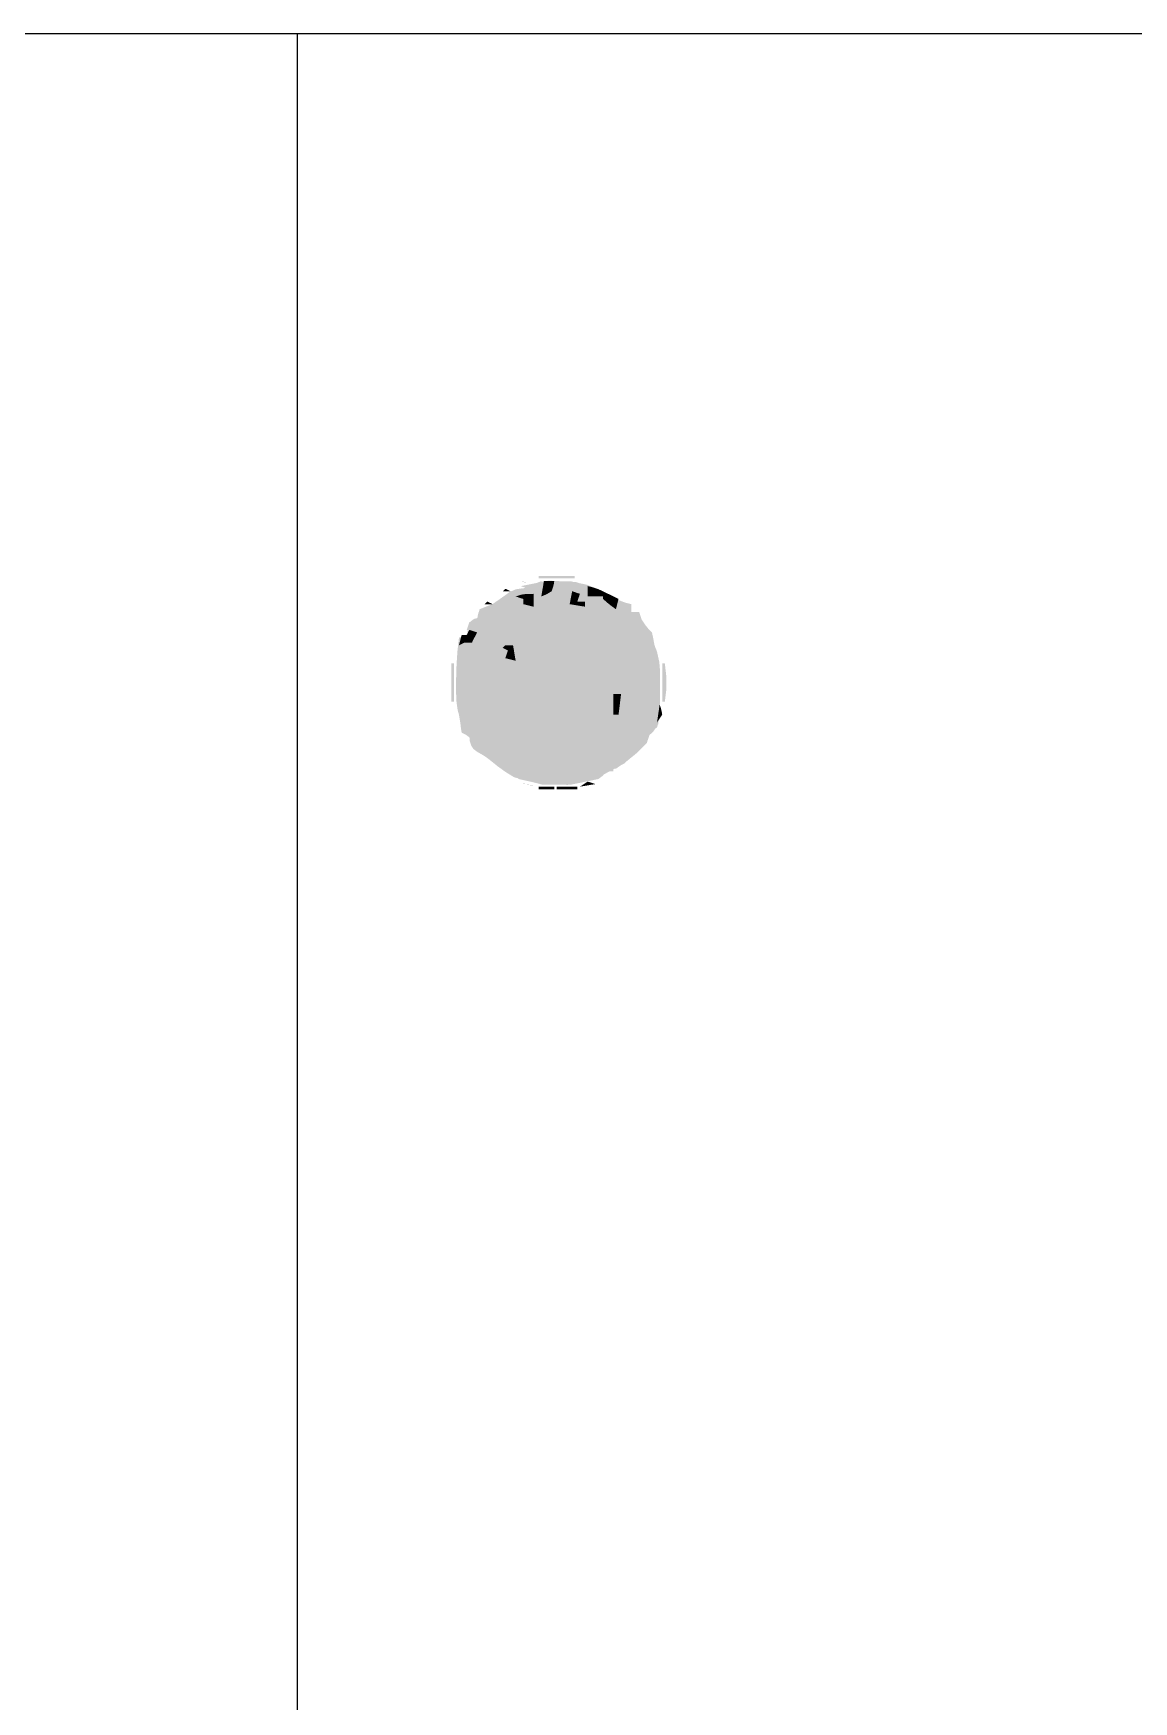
# Model space of a CAD drawing. Header units: millimetres. Extents: x 0 to 841, y 0 to 594.
# Drawn here: x 768.44 to 779.27, y 49.56 to 66 of the extents above; entities that cross this region are included whole.
import ezdxf

# ---------------------------------------------------------------- set-up
doc = ezdxf.new("R2010")
doc.units = ezdxf.units.MM

msp = doc.modelspace()

# ---------------------------------------------------------------- hatches: boundary and pattern name
at = {"true_color": 0xad8536}
h = msp.add_hatch(color=7, dxfattribs=at)
h.paths.add_polyline_path([(773.808, 60.582), (773.432, 60.599), (773.065, 60.45), (773.03, 60.424), (772.994, 60.4), (772.959, 60.375), (772.916, 60.359), (772.874, 60.342), (772.832, 60.325), (772.827, 60.307), (772.821, 60.29), (772.816, 60.272), (772.813, 60.256), (772.81, 60.24), (772.807, 60.223), (772.781, 60.215), (772.756, 60.206), (772.731, 60.198), (772.722, 60.155), (772.714, 60.113), (772.705, 60.071), (772.68, 60.063), (772.654, 60.054), (772.629, 60.046), (772.614, 59.915), (772.605, 59.785), (772.601, 59.653), (772.601, 59.633), (772.601, 59.614), (772.601, 59.595), (772.6, 59.506), (772.604, 59.418), (772.616, 59.33), (772.626, 59.295), (772.633, 59.26), (772.644, 59.191), (772.647, 59.163), (772.651, 59.136), (772.655, 59.109), (772.68, 59.1), (772.706, 59.092), (772.731, 59.083), (772.732, 59.064), (772.734, 59.044), (772.735, 59.025), (772.752, 58.976), (772.77, 58.949), (772.807, 58.922), (772.862, 58.891), (772.894, 58.87), (772.932, 58.84), (773.17, 58.685), (773.417, 58.611), (773.698, 58.594), (773.99, 58.662), (774.256, 58.805), (774.479, 59.007), (774.487, 59.033), (774.496, 59.058), (774.504, 59.083), (774.517, 59.096), (774.53, 59.108), (774.542, 59.12), (774.586, 59.179), (774.603, 59.29), (774.609, 59.55), (774.61, 59.569), (774.61, 59.588), (774.61, 59.607), (774.61, 59.708), (774.602, 59.805), (774.58, 59.903), (774.572, 59.926), (774.563, 59.948), (774.555, 59.97), (774.547, 60.012), (774.538, 60.055), (774.529, 60.097), (774.492, 60.135), (774.466, 60.168), (774.428, 60.223), (774.413, 60.269), (774.406, 60.288), (774.403, 60.299), (774.377, 60.299), (774.352, 60.299), (774.327, 60.299), (774.327, 60.325), (774.327, 60.35), (774.327, 60.375), (774.273, 60.388), (774.223, 60.405), (774.174, 60.428)])
h.paths.add_polyline_path([(772.673, 59.985), (772.679, 59.972), (772.68, 59.97), (772.655, 60.021)])
at = {"true_color": 0xe7b045}
h = msp.add_hatch(color=7, dxfattribs=at)
h.paths.add_polyline_path([(773.247, 60.53), (773.19, 60.522), (773.129, 60.496), (773.073, 60.455), (773.016, 60.415), (772.959, 60.375), (772.916, 60.359), (772.874, 60.342), (772.832, 60.325), (772.827, 60.307), (772.821, 60.29), (772.816, 60.272), (772.813, 60.256), (772.81, 60.24), (772.807, 60.223), (772.781, 60.215), (772.756, 60.206), (772.731, 60.198), (772.722, 60.155), (772.714, 60.113), (772.705, 60.071), (772.68, 60.063), (772.654, 60.054), (772.629, 60.046), (772.614, 59.915), (772.605, 59.785), (772.601, 59.653), (772.601, 59.633), (772.601, 59.614), (772.601, 59.595), (772.6, 59.506), (772.604, 59.418), (772.616, 59.33), (772.626, 59.295), (772.633, 59.26), (772.644, 59.191), (772.647, 59.163), (772.651, 59.136), (772.655, 59.109), (772.68, 59.1), (772.706, 59.092), (772.731, 59.083), (772.732, 59.064), (772.734, 59.044), (772.735, 59.025), (772.752, 58.976), (772.77, 58.949), (772.807, 58.922), (772.862, 58.891), (772.894, 58.87), (772.932, 58.84), (773.17, 58.685), (773.417, 58.611), (773.698, 58.594), (773.99, 58.662), (774.256, 58.805), (774.479, 59.007), (774.487, 59.033), (774.496, 59.058), (774.504, 59.083), (774.517, 59.096), (774.53, 59.108), (774.542, 59.12), (774.591, 59.192), (774.608, 59.353), (774.605, 59.742), (774.58, 59.725), (774.554, 59.708), (774.529, 59.691), (774.525, 59.663), (774.521, 59.635), (774.517, 59.607), (774.5, 59.526), (774.472, 59.458), (774.428, 59.387), (774.437, 59.422), (774.445, 59.455), (774.453, 59.489), (774.391, 59.459), (774.34, 59.422), (774.289, 59.375), (774.237, 59.327), (774.186, 59.291), (774.124, 59.261), (774.124, 59.278), (774.124, 59.295), (774.124, 59.311), (773.936, 59.294), (773.751, 59.29), (773.563, 59.3), (773.539, 59.302), (773.516, 59.304), (773.492, 59.307), (773.325, 59.325), (773.162, 59.357), (773.004, 59.415), (772.978, 59.43), (772.967, 59.437), (772.96, 59.441), (772.934, 59.457), (772.908, 59.473), (772.883, 59.489), (772.884, 59.623), (772.906, 59.745), (772.964, 59.866), (773.024, 59.938), (773.086, 59.985), (773.174, 60.014), (773.204, 60.017), (773.233, 60.019), (773.263, 60.021), (773.365, 60.07), (773.447, 60.133), (773.516, 60.223), (773.511, 60.266), (773.504, 60.292), (773.491, 60.325), (773.415, 60.34), (773.383, 60.346), (773.364, 60.35), (773.364, 60.393), (773.364, 60.435), (773.364, 60.477), (773.347, 60.477), (773.33, 60.477), (773.313, 60.477), (773.313, 60.494), (773.313, 60.511), (773.313, 60.527)])
h.paths.add_polyline_path([(772.673, 59.985), (772.679, 59.972), (772.68, 59.97), (772.655, 60.021)])
at = {"true_color": 0xcaa364}
msp.add_hatch(color=7, dxfattribs=at).paths.add_polyline_path([(773.313, 60.527), (773.247, 60.53), (773.19, 60.522), (773.129, 60.496), (773.073, 60.455), (773.016, 60.415), (772.959, 60.375), (772.916, 60.359), (772.874, 60.342), (772.832, 60.325), (772.827, 60.307), (772.821, 60.29), (772.816, 60.272), (772.811, 60.243), (772.808, 60.231), (772.807, 60.223), (772.781, 60.215), (772.756, 60.206), (772.731, 60.198), (772.722, 60.172), (772.714, 60.147), (772.705, 60.122), (772.748, 60.114), (772.79, 60.105), (772.832, 60.097), (772.841, 60.114), (772.849, 60.131), (772.857, 60.147), (772.952, 60.25), (773.056, 60.327), (773.187, 60.375), (773.187, 60.358), (773.187, 60.341), (773.187, 60.325), (773.281, 60.325), (773.373, 60.325), (773.465, 60.325), (773.431, 60.333), (773.397, 60.342), (773.364, 60.35), (773.364, 60.393), (773.364, 60.435), (773.364, 60.477), (773.347, 60.477), (773.33, 60.477), (773.313, 60.477), (773.313, 60.494), (773.313, 60.511)])
at = {"true_color": 0xdf7f7f}
msp.add_hatch(color=7, dxfattribs=at).paths.add_polyline_path([(773.085, 60.527), (773.077, 60.519), (773.068, 60.51), (773.06, 60.502), (773.086, 60.502), (773.111, 60.502), (773.136, 60.502), (773.119, 60.511), (773.102, 60.519)])
at = {"true_color": 0xffbf3f}
for points in [[(773.187, 60.578), (773.235, 60.554), (773.222, 60.56)], [(774.048, 58.678), (774.084, 58.66), (774.092, 58.656)]]:
    msp.add_hatch(color=7, dxfattribs=at).paths.add_polyline_path(points)
at = {"true_color": 0xb28e57}
msp.add_hatch(color=7, dxfattribs=at).paths.add_polyline_path([(774.048, 60.502), (773.784, 60.592), (773.512, 60.607), (773.237, 60.553), (773.263, 60.544), (773.288, 60.536), (773.313, 60.527), (773.313, 60.51), (773.313, 60.493), (773.313, 60.477), (773.33, 60.477), (773.347, 60.477), (773.364, 60.477), (773.364, 60.434), (773.364, 60.392), (773.364, 60.35), (773.39, 60.35), (773.415, 60.35), (773.44, 60.35), (773.462, 60.371), (773.485, 60.392), (773.507, 60.413), (773.585, 60.465), (773.664, 60.484), (773.759, 60.483), (773.78, 60.481), (773.8, 60.479), (773.82, 60.477), (773.863, 60.473), (773.906, 60.468), (773.948, 60.464), (773.982, 60.46), (774.015, 60.456), (774.048, 60.451), (774.048, 60.468), (774.048, 60.485)])
at = {"true_color": 0xaaaa55}
msp.add_hatch(color=7, dxfattribs=at).paths.add_polyline_path([(773.237, 60.603), (773.291, 60.586), (773.31, 60.579)])
at = {"true_color": 0xffff00}
msp.add_hatch(color=7, dxfattribs=at).paths.add_polyline_path([(773.364, 60.629), (773.4, 60.611), (773.413, 60.604), (773.415, 60.603)])
at = {"true_color": 0xa9794b}
msp.add_hatch(color=7, dxfattribs=at).paths.add_polyline_path([(773.415, 60.654), (773.415, 60.646), (773.415, 60.637), (773.415, 60.629), (773.534, 60.629), (773.652, 60.629), (773.769, 60.629), (773.769, 60.637), (773.769, 60.646), (773.769, 60.654), (773.65, 60.654), (773.532, 60.654)])
at = {"true_color": 0xb1874d}
msp.add_hatch(color=7, dxfattribs=at).paths.add_polyline_path([(773.465, 60.603), (773.457, 60.552), (773.448, 60.502), (773.44, 60.451), (773.476, 60.466), (773.503, 60.479), (773.541, 60.502), (773.555, 60.542), (773.562, 60.568), (773.567, 60.603), (773.533, 60.603), (773.499, 60.603)])
at = {"true_color": 0x997633}
msp.add_hatch(color=7, dxfattribs=at).paths.add_polyline_path([(773.82, 60.502), (773.671, 60.505), (773.555, 60.469), (773.44, 60.375), (773.449, 60.358), (773.457, 60.341), (773.465, 60.325), (773.491, 60.325), (773.516, 60.325), (773.541, 60.325), (773.604, 60.338), (773.65, 60.345), (773.719, 60.35), (773.815, 60.291), (773.888, 60.219), (773.947, 60.122), (773.932, 60.115), (773.917, 60.107), (773.903, 60.1), (773.869, 60.083), (773.854, 60.076), (773.845, 60.071), (773.774, 60.035), (773.706, 59.994), (773.643, 59.945), (773.634, 59.874), (773.634, 59.828), (773.643, 59.767), (773.651, 59.767), (773.66, 59.767), (773.668, 59.767), (773.672, 59.787), (773.676, 59.806), (773.681, 59.824), (773.743, 59.905), (773.824, 59.958), (773.921, 59.995), (773.965, 59.976), (774.004, 59.976), (774.073, 59.995), (774.056, 60.012), (774.039, 60.029), (774.023, 60.046), (774.026, 60.073), (774.029, 60.099), (774.032, 60.125), (774.042, 60.168), (774.046, 60.187), (774.048, 60.198), (774.014, 60.221), (773.987, 60.241), (773.947, 60.274), (773.922, 60.317), (773.896, 60.359), (773.871, 60.401), (773.845, 60.401), (773.82, 60.401), (773.795, 60.401), (773.803, 60.435), (773.812, 60.469)])
at = {"true_color": 0xa27d4b}
msp.add_hatch(color=7, dxfattribs=at).paths.add_polyline_path([(773.567, 60.603), (773.558, 60.569), (773.55, 60.536), (773.541, 60.502), (773.678, 60.49), (773.815, 60.477), (773.951, 60.462), (773.984, 60.459), (774.016, 60.455), (774.048, 60.451), (774.048, 60.468), (774.048, 60.485), (774.048, 60.502), (773.892, 60.566), (773.735, 60.599)])
at = {"true_color": 0x9f7733}
msp.add_hatch(color=7, dxfattribs=at).paths.add_polyline_path([(773.744, 60.502), (773.735, 60.459), (773.727, 60.417), (773.719, 60.375), (773.809, 60.36), (773.848, 60.354), (773.871, 60.35), (773.871, 60.367), (773.871, 60.384), (773.871, 60.401), (773.845, 60.401), (773.82, 60.401), (773.795, 60.401), (773.803, 60.426), (773.812, 60.452), (773.82, 60.477), (773.794, 60.485), (773.769, 60.494)])
at = {"true_color": 0xd4d42a}
msp.add_hatch(color=7, dxfattribs=at).paths.add_polyline_path([(773.769, 60.629), (773.823, 60.611), (773.843, 60.604), (773.845, 60.603)])
at = {"true_color": 0xa88757}
msp.add_hatch(color=7, dxfattribs=at).paths.add_polyline_path([(773.896, 60.553), (773.896, 60.519), (773.896, 60.485), (773.896, 60.451), (773.947, 60.451), (773.998, 60.451), (774.048, 60.451), (774.048, 60.468), (774.048, 60.485), (774.048, 60.502), (773.998, 60.524), (773.949, 60.54)])
at = {"true_color": 0xbc8d4b}
msp.add_hatch(color=7, dxfattribs=at).paths.add_polyline_path([(774.048, 60.502), (774.048, 60.485), (774.048, 60.468), (774.048, 60.451), (774.014, 60.451), (773.98, 60.451), (773.947, 60.451), (774.006, 60.403), (774.067, 60.358), (774.132, 60.318), (774.146, 60.312), (774.161, 60.306), (774.175, 60.299), (774.176, 60.262), (774.185, 60.235), (774.21, 60.196), (774.226, 60.175), (774.241, 60.155), (774.257, 60.135), (774.302, 60.078), (774.349, 60.03), (774.409, 59.988), (774.424, 59.982), (774.439, 59.976), (774.453, 59.97), (774.454, 59.867), (774.477, 59.78), (774.529, 59.691), (774.555, 59.708), (774.58, 59.725), (774.605, 59.742), (774.602, 59.757), (774.598, 59.772), (774.595, 59.787), (774.591, 59.808), (774.586, 59.828), (774.582, 59.848), (774.572, 59.889), (774.564, 59.929), (774.555, 59.97), (774.547, 60.012), (774.539, 60.055), (774.529, 60.097), (774.492, 60.135), (774.466, 60.168), (774.428, 60.223), (774.419, 60.249), (774.411, 60.274), (774.403, 60.299), (774.377, 60.299), (774.352, 60.299), (774.327, 60.299), (774.327, 60.325), (774.327, 60.35), (774.327, 60.375), (774.257, 60.393), (774.193, 60.419), (774.13, 60.453), (774.103, 60.47), (774.075, 60.486)])
at = {"true_color": 0xab8e67}
msp.add_hatch(color=7, dxfattribs=at).paths.add_polyline_path([(774.048, 60.502), (774.048, 60.476), (774.048, 60.451), (774.048, 60.426), (774.067, 60.41), (774.086, 60.395), (774.104, 60.379), (774.172, 60.321), (774.231, 60.258), (774.289, 60.19), (774.33, 60.139), (774.36, 60.109), (774.403, 60.071), (774.454, 60.076), (774.487, 60.082), (774.529, 60.097), (774.492, 60.135), (774.466, 60.168), (774.428, 60.223), (774.419, 60.249), (774.411, 60.274), (774.403, 60.299), (774.377, 60.299), (774.352, 60.299), (774.327, 60.299), (774.327, 60.325), (774.327, 60.35), (774.327, 60.375), (774.257, 60.393), (774.193, 60.419), (774.13, 60.453), (774.103, 60.47), (774.075, 60.486)])
at = {"true_color": 0xb5925f}
msp.add_hatch(color=7, dxfattribs=at).paths.add_polyline_path([(774.048, 60.502), (774.048, 60.476), (774.048, 60.451), (774.048, 60.426), (774.095, 60.385), (774.128, 60.359), (774.175, 60.325), (774.183, 60.359), (774.192, 60.393), (774.2, 60.426), (774.149, 60.452), (774.098, 60.477)])
at = {"true_color": 0xbfbfbf}
msp.add_hatch(color=7, dxfattribs=at).paths.add_polyline_path([(774.099, 60.502), (774.134, 60.484), (774.147, 60.478), (774.149, 60.477)])
at = {"true_color": 0xf8bd4a}
msp.add_hatch(color=7, dxfattribs=at).paths.add_polyline_path([(773.125, 60.377), (773.071, 60.372), (773.036, 60.348), (772.989, 60.282), (772.97, 60.254), (772.952, 60.226), (772.933, 60.198), (772.886, 60.13), (772.843, 60.061), (772.802, 59.988), (772.762, 59.905), (772.742, 59.831), (772.756, 59.742), (772.782, 59.751), (772.807, 59.759), (772.832, 59.767), (772.841, 59.793), (772.849, 59.818), (772.857, 59.843), (772.919, 59.867), (772.953, 59.897), (772.989, 59.959), (773.004, 59.988), (773.02, 60.017), (773.035, 60.046), (773.069, 60.045), (773.084, 60.045), (773.092, 60.044), (773.118, 60.044), (773.143, 60.043), (773.168, 60.043), (773.223, 60.042), (773.261, 60.043), (773.313, 60.046), (773.396, 60.089), (773.46, 60.147), (773.516, 60.223), (773.507, 60.258), (773.499, 60.291), (773.491, 60.325), (773.388, 60.325), (773.287, 60.325), (773.187, 60.325), (773.187, 60.342), (773.187, 60.359), (773.187, 60.375), (773.15, 60.376), (773.134, 60.377)])
at = {"true_color": 0x886c2d}
msp.add_hatch(color=7, dxfattribs=at).paths.add_polyline_path([(773.719, 60.375), (773.654, 60.381), (773.601, 60.374), (773.541, 60.35), (773.518, 60.289), (773.494, 60.231), (773.465, 60.173), (773.402, 60.122), (773.336, 60.084), (773.258, 60.06), (773.199, 60.05), (773.142, 60.038), (773.085, 60.021), (772.965, 59.894), (772.886, 59.742), (772.846, 59.571), (772.855, 59.511), (772.868, 59.479), (772.895, 59.444), (772.933, 59.426), (772.949, 59.417), (772.959, 59.413), (772.986, 59.398), (773.013, 59.384), (773.039, 59.37), (773.242, 59.326), (773.466, 59.323), (773.668, 59.362), (773.668, 59.558), (773.668, 59.752), (773.668, 59.945), (773.77, 59.996), (773.872, 60.047), (773.972, 60.097), (773.905, 60.218), (773.83, 60.304)])
at = {"true_color": 0xbf0000}
msp.add_hatch(color=7, dxfattribs=at).paths.add_polyline_path([(772.908, 60.401), (772.899, 60.392), (772.891, 60.384), (772.883, 60.375), (772.908, 60.375), (772.934, 60.375), (772.959, 60.375), (772.942, 60.384), (772.925, 60.392)])
at = {"true_color": 0xf5b954}
msp.add_hatch(color=7, dxfattribs=at).paths.add_polyline_path([(773.128, 60.381), (773.079, 60.376), (773.049, 60.364), (773.015, 60.335), (772.993, 60.302), (772.983, 60.288), (772.978, 60.28), (772.935, 60.214), (772.903, 60.147), (772.883, 60.071), (772.918, 60.095), (772.944, 60.115), (772.984, 60.147), (773.012, 60.207), (773.042, 60.244), (773.1, 60.276), (773.136, 60.29), (773.152, 60.296), (773.161, 60.299), (773.17, 60.325), (773.178, 60.35), (773.187, 60.375), (773.152, 60.379), (773.137, 60.38)])
at = {"true_color": 0xdfa846}
msp.add_hatch(color=7, dxfattribs=at).paths.add_polyline_path([(773.364, 60.477), (773.29, 60.476), (773.244, 60.469), (773.187, 60.451), (773.187, 60.434), (773.187, 60.417), (773.187, 60.401), (773.161, 60.401), (773.136, 60.401), (773.111, 60.401), (773.136, 60.392), (773.162, 60.384), (773.187, 60.375), (773.187, 60.358), (773.187, 60.341), (773.187, 60.325), (773.281, 60.325), (773.373, 60.325), (773.465, 60.325), (773.431, 60.333), (773.397, 60.342), (773.364, 60.35), (773.364, 60.393), (773.364, 60.435)])
at = {"true_color": 0x53411a}
msp.add_hatch(color=7, dxfattribs=at).paths.add_polyline_path([(773.719, 60.375), (773.654, 60.381), (773.601, 60.374), (773.541, 60.35), (773.518, 60.289), (773.494, 60.231), (773.465, 60.173), (773.384, 60.113), (773.299, 60.07), (773.203, 60.04), (773.172, 60.033), (773.141, 60.027), (773.111, 60.021), (773.147, 59.969), (773.186, 59.928), (773.237, 59.892), (773.254, 59.884), (773.271, 59.877), (773.288, 59.869), (773.327, 59.826), (773.367, 59.798), (773.421, 59.78), (773.442, 59.778), (773.462, 59.777), (773.483, 59.775), (773.504, 59.774), (773.524, 59.772), (773.545, 59.77), (773.561, 59.769), (773.576, 59.768), (773.592, 59.767), (773.595, 59.69), (773.61, 59.631), (773.643, 59.565), (773.637, 59.694), (773.644, 59.818), (773.668, 59.945), (773.743, 60), (773.82, 60.041), (773.906, 60.077), (773.928, 60.084), (773.95, 60.09), (773.972, 60.097), (773.908, 60.214), (773.83, 60.303)])
at = {"true_color": 0xcd9845}
msp.add_hatch(color=7, dxfattribs=at).paths.add_polyline_path([(773.364, 60.477), (773.29, 60.476), (773.244, 60.469), (773.187, 60.451), (773.212, 60.443), (773.238, 60.434), (773.263, 60.426), (773.263, 60.409), (773.263, 60.392), (773.263, 60.375), (773.297, 60.367), (773.331, 60.358), (773.364, 60.35), (773.364, 60.393), (773.364, 60.435)])
at = {"true_color": 0xb38537}
msp.add_hatch(color=7, dxfattribs=at).paths.add_polyline_path([(773.592, 60.477), (773.514, 60.494), (773.442, 60.492), (773.364, 60.477), (773.364, 60.434), (773.364, 60.392), (773.364, 60.35), (773.429, 60.355), (773.489, 60.388)])
at = {"true_color": 0x8a692b}
msp.add_hatch(color=7, dxfattribs=at).paths.add_polyline_path([(773.719, 60.451), (773.681, 60.451), (773.651, 60.446), (773.605, 60.432), (773.549, 60.398), (773.516, 60.359), (773.491, 60.299), (773.53, 60.318), (773.567, 60.332), (773.633, 60.352), (773.662, 60.36), (773.69, 60.368), (773.719, 60.375), (773.719, 60.401), (773.719, 60.426)])
at = {"true_color": 0x8d6c2d}
msp.add_hatch(color=7, dxfattribs=at).paths.add_polyline_path([(773.719, 60.375), (773.719, 60.367), (773.719, 60.358), (773.719, 60.35), (773.812, 60.287), (773.886, 60.217), (773.947, 60.122), (773.913, 60.096), (773.879, 60.071), (773.845, 60.046), (773.905, 60.053), (773.964, 60.062), (774.023, 60.071), (774.031, 60.088), (774.04, 60.105), (774.048, 60.122), (774.042, 60.179), (774.021, 60.223), (773.969, 60.291), (773.89, 60.342), (773.813, 60.366)])
at = {"true_color": 0x7f7f00}
msp.add_hatch(color=7, dxfattribs=at).paths.add_polyline_path([(774.149, 60.477), (774.2, 60.451), (774.198, 60.452), (774.185, 60.459)])
at = {"true_color": 0xecb358}
h = msp.add_hatch(color=7, dxfattribs=at)
h.paths.add_polyline_path([(772.917, 60.234), (772.883, 60.192), (772.853, 60.143), (772.846, 60.127), (772.839, 60.112), (772.832, 60.097), (772.798, 60.105), (772.764, 60.114), (772.731, 60.122), (772.722, 60.105), (772.714, 60.088), (772.705, 60.071), (772.68, 60.063), (772.654, 60.054), (772.629, 60.046), (772.621, 59.935), (772.612, 59.826), (772.604, 59.717), (772.621, 59.717), (772.638, 59.717), (772.655, 59.717), (772.672, 59.683), (772.689, 59.649), (772.705, 59.615), (772.748, 59.658), (772.79, 59.7), (772.832, 59.742), (772.806, 59.751), (772.781, 59.759), (772.756, 59.767), (772.783, 59.874), (772.817, 59.977), (772.865, 60.074), (772.914, 60.138), (772.947, 60.196), (772.959, 60.274)])
h.paths.add_polyline_path([(772.673, 59.985), (772.679, 59.972), (772.68, 59.97), (772.655, 60.021)])
at = {"true_color": 0xd1aa6d}
msp.add_hatch(color=7, dxfattribs=at).paths.add_polyline_path([(772.933, 60.223), (772.879, 60.24), (772.832, 60.243), (772.777, 60.23), (772.743, 60.205), (772.725, 60.177), (772.705, 60.122), (772.748, 60.114), (772.79, 60.105), (772.832, 60.097), (772.866, 60.139), (772.9, 60.182)])
at = {"true_color": 0xddb375}
msp.add_hatch(color=7, dxfattribs=at).paths.add_polyline_path([(772.731, 60.046), (772.659, 59.947), (772.621, 59.838), (772.604, 59.717), (772.621, 59.717), (772.638, 59.717), (772.655, 59.717), (772.655, 59.751), (772.655, 59.785), (772.655, 59.818), (772.672, 59.818), (772.689, 59.818), (772.705, 59.818), (772.734, 59.897), (772.746, 59.965)])
at = {"true_color": 0xd6b55e}
msp.add_hatch(color=7, dxfattribs=at).paths.add_polyline_path([(772.731, 60.122), (772.722, 60.105), (772.714, 60.088), (772.705, 60.071), (772.688, 60.071), (772.671, 60.071), (772.655, 60.071), (772.646, 60.037), (772.638, 60.004), (772.629, 59.97), (772.659, 59.985), (772.673, 59.992), (772.68, 59.995), (772.706, 59.995), (772.731, 59.995), (772.756, 59.995), (772.773, 60.03), (772.79, 60.063), (772.807, 60.097), (772.781, 60.105), (772.756, 60.114)])
at = {"true_color": 0xd49f3e}
msp.add_hatch(color=7, dxfattribs=at).paths.add_polyline_path([(773.09, 60.072), (773.018, 60.065), (772.979, 60.024), (772.941, 59.913), (772.937, 59.887), (772.935, 59.875), (772.933, 59.869), (772.908, 59.869), (772.882, 59.869), (772.857, 59.869), (772.812, 59.777), (772.769, 59.685), (772.731, 59.59), (772.773, 59.564), (772.816, 59.539), (772.857, 59.514), (772.882, 59.639), (772.915, 59.761), (772.966, 59.877), (773.028, 59.947), (773.093, 59.99), (773.184, 60.019), (773.21, 60.02), (773.237, 60.02), (773.263, 60.021), (773.263, 60.029), (773.263, 60.038), (773.263, 60.046), (773.205, 60.056), (773.148, 60.065)])
at = {"true_color": 0x775e27}
msp.add_hatch(color=7, dxfattribs=at).paths.add_polyline_path([(773.085, 60.021), (773.008, 59.947), (772.958, 59.87), (772.933, 59.767), (772.99, 59.821), (773.05, 59.871), (773.111, 59.919), (773.066, 59.829), (773.031, 59.739), (773.009, 59.641), (773.061, 59.706), (773.116, 59.751), (773.187, 59.793), (773.195, 59.776), (773.204, 59.759), (773.212, 59.742), (773.221, 59.768), (773.229, 59.793), (773.237, 59.818), (773.271, 59.818), (773.305, 59.818), (773.339, 59.818), (773.339, 59.835), (773.339, 59.852), (773.339, 59.869), (773.296, 59.885), (773.254, 59.902), (773.212, 59.919), (773.188, 59.961), (773.155, 59.987)])
at = {"true_color": 0x7e5d1b}
msp.add_hatch(color=7, dxfattribs=at).paths.add_polyline_path([(773.085, 60.021), (773.074, 60.009), (773.062, 59.997), (773.051, 59.985), (773.037, 59.969), (773.022, 59.953), (773.008, 59.937), (772.976, 59.902), (772.957, 59.878), (772.933, 59.843), (772.942, 59.818), (772.95, 59.793), (772.959, 59.767), (772.967, 59.78), (772.975, 59.793), (772.984, 59.805), (772.995, 59.822), (773.006, 59.838), (773.017, 59.854), (773.042, 59.89), (773.059, 59.914), (773.085, 59.945), (773.111, 59.953), (773.136, 59.962), (773.161, 59.97), (773.136, 59.987), (773.11, 60.004)])
at = {"true_color": 0xc2933c}
msp.add_hatch(color=7, dxfattribs=at).paths.add_polyline_path([(773.035, 60.071), (773.014, 60.047), (773.001, 60.007), (772.984, 59.919), (773.044, 59.967), (773.104, 59.995), (773.18, 60.013), (773.208, 60.015), (773.235, 60.018), (773.263, 60.021), (773.263, 60.029), (773.263, 60.038), (773.263, 60.046), (773.246, 60.048), (773.23, 60.05), (773.214, 60.052), (773.176, 60.057), (773.16, 60.059), (773.15, 60.06), (773.112, 60.065), (773.073, 60.069)])
at = {"true_color": 0xb38c58}
msp.add_hatch(color=7, dxfattribs=at).paths.add_polyline_path([(774.479, 60.046), (774.469, 59.99), (774.461, 59.934), (774.454, 59.877), (774.462, 59.807), (774.488, 59.749), (774.529, 59.691), (774.555, 59.708), (774.58, 59.725), (774.605, 59.742), (774.602, 59.758), (774.6, 59.774), (774.597, 59.789), (774.593, 59.81), (774.589, 59.831), (774.585, 59.851), (774.565, 59.928), (774.534, 59.989)])
at = {"true_color": 0xd9a644}
msp.add_hatch(color=7, dxfattribs=at).paths.add_polyline_path([(772.959, 59.97), (772.95, 59.936), (772.942, 59.902), (772.933, 59.869), (772.908, 59.869), (772.882, 59.869), (772.857, 59.869), (772.857, 59.818), (772.857, 59.767), (772.857, 59.717), (772.866, 59.717), (772.874, 59.717), (772.883, 59.717), (772.91, 59.76), (772.937, 59.804), (772.964, 59.848), (772.977, 59.883), (772.976, 59.915)])
at = {"true_color": 0x836423}
msp.add_hatch(color=7, dxfattribs=at).paths.add_polyline_path([(773.06, 59.919), (773.043, 59.902), (773.026, 59.885), (773.009, 59.869), (772.972, 59.854), (772.946, 59.841), (772.908, 59.818), (772.871, 59.71), (772.857, 59.603), (772.857, 59.489), (772.891, 59.472), (772.925, 59.455), (772.959, 59.438), (772.986, 59.486), (773.005, 59.535), (773.017, 59.589), (773.022, 59.64), (773.028, 59.691), (773.035, 59.742), (773.075, 59.787), (773.095, 59.833), (773.111, 59.919), (773.094, 59.919), (773.077, 59.919)])
at = {"true_color": 0x90702b}
msp.add_hatch(color=7, dxfattribs=at).paths.add_polyline_path([(772.984, 59.843), (772.946, 59.824), (772.92, 59.804), (772.883, 59.767), (772.89, 59.7), (772.897, 59.654), (772.908, 59.59), (772.934, 59.582), (772.959, 59.573), (772.984, 59.565), (772.993, 59.599), (773.001, 59.633), (773.009, 59.666), (773.001, 59.649), (772.992, 59.632), (772.984, 59.615), (772.967, 59.615), (772.95, 59.615), (772.933, 59.615), (772.933, 59.658), (772.933, 59.7), (772.933, 59.742), (772.95, 59.742), (772.967, 59.742), (772.984, 59.742), (772.993, 59.759), (773.001, 59.776), (773.009, 59.793), (773.001, 59.81), (772.992, 59.827)])
at = {"true_color": 0xa08136}
msp.add_hatch(color=7, dxfattribs=at).paths.add_polyline_path([(773.06, 59.919), (773.041, 59.899), (773.028, 59.872), (773.008, 59.816), (773, 59.791), (772.992, 59.767), (772.984, 59.742), (772.967, 59.742), (772.95, 59.742), (772.933, 59.742), (772.933, 59.699), (772.933, 59.657), (772.933, 59.615), (772.95, 59.615), (772.967, 59.615), (772.984, 59.615), (772.993, 59.632), (773.001, 59.649), (773.009, 59.666), (773.057, 59.747), (773.09, 59.828), (773.111, 59.919), (773.094, 59.919), (773.077, 59.919)])
at = {"true_color": 0x896e30}
msp.add_hatch(color=7, dxfattribs=at).paths.add_polyline_path([(773.085, 59.97), (773.077, 59.962), (773.068, 59.953), (773.06, 59.945), (773.077, 59.936), (773.094, 59.928), (773.111, 59.919), (773.102, 59.894), (773.094, 59.869), (773.085, 59.843), (773.119, 59.835), (773.153, 59.826), (773.187, 59.818), (773.178, 59.869), (773.17, 59.92), (773.161, 59.97), (773.136, 59.97), (773.11, 59.97)])
at = {"true_color": 0x7b622a}
msp.add_hatch(color=7, dxfattribs=at).paths.add_polyline_path([(773.339, 59.843), (773.3, 59.676), (773.276, 59.508), (773.263, 59.337), (773.286, 59.336), (773.309, 59.336), (773.332, 59.336), (773.386, 59.335), (773.409, 59.335), (773.423, 59.335), (773.507, 59.335), (773.586, 59.342), (773.668, 59.362), (773.668, 59.499), (773.668, 59.633), (773.668, 59.767), (773.651, 59.733), (773.634, 59.7), (773.617, 59.666), (773.61, 59.703), (773.603, 59.729), (773.592, 59.767), (773.553, 59.785), (773.516, 59.792), (773.45, 59.794), (773.399, 59.793), (773.377, 59.793), (773.364, 59.793), (773.355, 59.81), (773.347, 59.827)])
at = {"true_color": 0x715825}
msp.add_hatch(color=7, dxfattribs=at).paths.add_polyline_path([(773.339, 59.843), (773.3, 59.676), (773.276, 59.508), (773.263, 59.337), (773.331, 59.337), (773.398, 59.337), (773.465, 59.337), (773.445, 59.381), (773.436, 59.431), (773.429, 59.527), (773.428, 59.545), (773.427, 59.563), (773.426, 59.581), (773.422, 59.643), (773.418, 59.705), (773.415, 59.767), (773.505, 59.752), (773.544, 59.746), (773.567, 59.742), (773.558, 59.759), (773.55, 59.776), (773.541, 59.793), (773.482, 59.793), (773.423, 59.793), (773.364, 59.793), (773.355, 59.81), (773.347, 59.827)])
at = {"true_color": 0xf9c09e}
msp.add_hatch(color=7, dxfattribs=at).paths.add_polyline_path([(772.553, 59.793), (772.553, 59.665), (772.553, 59.538), (772.553, 59.413), (772.562, 59.413), (772.57, 59.413), (772.579, 59.413), (772.579, 59.541), (772.579, 59.667), (772.579, 59.793), (772.57, 59.793), (772.562, 59.793)])
at = {"true_color": 0xf6cb86}
msp.add_hatch(color=7, dxfattribs=at).paths.add_polyline_path([(772.655, 59.818), (772.655, 59.784), (772.655, 59.75), (772.655, 59.717), (772.638, 59.717), (772.621, 59.717), (772.604, 59.717), (772.603, 59.694), (772.603, 59.672), (772.602, 59.65), (772.602, 59.62), (772.601, 59.591), (772.601, 59.562), (772.603, 59.448), (772.618, 59.342), (772.655, 59.235), (772.68, 59.227), (772.706, 59.218), (772.731, 59.21), (772.714, 59.415), (772.697, 59.617), (772.68, 59.818), (772.671, 59.818), (772.663, 59.818)])
at = {"true_color": 0xfac465}
msp.add_hatch(color=7, dxfattribs=at).paths.add_polyline_path([(772.655, 59.818), (772.655, 59.784), (772.655, 59.75), (772.655, 59.717), (772.638, 59.717), (772.621, 59.717), (772.604, 59.717), (772.604, 59.694), (772.603, 59.671), (772.603, 59.648), (772.603, 59.618), (772.603, 59.588), (772.602, 59.558), (772.602, 59.482), (772.605, 59.407), (772.616, 59.332), (772.626, 59.296), (772.633, 59.26), (772.644, 59.191), (772.65, 59.142), (772.653, 59.121), (772.655, 59.109), (772.68, 59.1), (772.706, 59.092), (772.731, 59.083), (772.732, 59.064), (772.734, 59.044), (772.735, 59.025), (772.752, 58.976), (772.77, 58.949), (772.807, 58.922), (772.862, 58.891), (772.894, 58.87), (772.932, 58.84), (773.009, 58.778), (773.088, 58.721), (773.173, 58.669), (773.444, 58.598), (773.726, 58.596), (774.002, 58.652), (774.047, 58.686), (774.076, 58.726), (774.099, 58.779), (774.069, 58.77), (774.042, 58.763), (773.997, 58.754), (773.856, 58.751), (773.717, 58.737), (773.576, 58.715), (773.556, 58.711), (773.536, 58.707), (773.516, 58.703), (773.516, 58.72), (773.516, 58.737), (773.516, 58.754), (773.426, 58.739), (773.386, 58.732), (773.364, 58.729), (773.364, 58.754), (773.364, 58.78), (773.364, 58.805), (773.302, 58.797), (773.247, 58.796), (773.187, 58.805), (773.09, 58.877), (773.008, 58.96), (772.937, 59.057), (772.927, 59.074), (772.917, 59.091), (772.908, 59.109), (772.891, 59.109), (772.874, 59.109), (772.857, 59.109), (772.84, 59.169), (772.823, 59.227), (772.807, 59.286), (772.79, 59.286), (772.773, 59.286), (772.756, 59.286), (772.756, 59.363), (772.756, 59.439), (772.756, 59.514), (772.773, 59.514), (772.79, 59.514), (772.807, 59.514), (772.757, 59.579), (772.724, 59.646), (772.701, 59.723), (772.694, 59.755), (772.687, 59.787), (772.68, 59.818), (772.671, 59.818), (772.663, 59.818)])
at = {"true_color": 0xf9daa4}
msp.add_hatch(color=7, dxfattribs=at).paths.add_polyline_path([(772.655, 59.818), (772.655, 59.784), (772.655, 59.75), (772.655, 59.717), (772.638, 59.717), (772.621, 59.717), (772.604, 59.717), (772.604, 59.694), (772.603, 59.671), (772.603, 59.648), (772.603, 59.618), (772.603, 59.588), (772.602, 59.558), (772.602, 59.482), (772.605, 59.407), (772.616, 59.332), (772.626, 59.296), (772.633, 59.26), (772.644, 59.191), (772.65, 59.142), (772.653, 59.121), (772.655, 59.109), (772.68, 59.1), (772.706, 59.092), (772.731, 59.083), (772.732, 59.064), (772.734, 59.044), (772.735, 59.025), (772.752, 58.976), (772.771, 58.948), (772.808, 58.92), (772.871, 58.884), (772.928, 58.845), (772.986, 58.802), (773.049, 58.756), (773.112, 58.724), (773.187, 58.703), (773.178, 58.729), (773.17, 58.754), (773.161, 58.779), (773.123, 58.797), (773.106, 58.805), (773.096, 58.81), (773.076, 58.816), (773.055, 58.823), (773.035, 58.83), (773.035, 58.847), (773.035, 58.864), (773.035, 58.881), (773.014, 58.898), (773.005, 58.906), (773, 58.91), (772.966, 58.936), (772.941, 58.955), (772.905, 58.986), (772.774, 59.135), (772.717, 59.339), (772.683, 59.773), (772.682, 59.788), (772.681, 59.803), (772.68, 59.818), (772.671, 59.818), (772.663, 59.818)])
at = {"true_color": 0x715924}
msp.add_hatch(color=7, dxfattribs=at).paths.add_polyline_path([(773.212, 59.818), (773.192, 59.817), (773.17, 59.811), (773.127, 59.793), (773.035, 59.686), (772.986, 59.555), (772.959, 59.413), (773.01, 59.404), (773.06, 59.396), (773.111, 59.387), (773.111, 59.456), (773.111, 59.523), (773.111, 59.59), (773.171, 59.62), (773.197, 59.633), (773.212, 59.641), (773.212, 59.701), (773.212, 59.759)])
at = {"true_color": 0xcfa66a}
msp.add_hatch(color=7, dxfattribs=at).paths.add_polyline_path([(774.58, 59.742), (774.544, 59.704), (774.528, 59.678), (774.517, 59.64), (774.515, 59.618), (774.512, 59.597), (774.51, 59.577), (774.503, 59.53), (774.497, 59.483), (774.491, 59.436), (774.488, 59.412), (774.485, 59.388), (774.482, 59.365), (774.479, 59.342), (774.476, 59.319), (774.473, 59.296), (774.467, 59.25), (774.462, 59.221), (774.453, 59.185), (774.436, 59.176), (774.419, 59.168), (774.403, 59.159), (774.356, 59.083), (774.305, 59.012), (774.249, 58.943), (774.2, 58.883), (774.159, 58.822), (774.124, 58.754), (774.141, 58.754), (774.158, 58.754), (774.175, 58.754), (774.283, 58.829), (774.386, 58.913), (774.479, 59.007), (774.487, 59.033), (774.496, 59.058), (774.504, 59.083), (774.517, 59.096), (774.53, 59.108), (774.542, 59.12), (774.591, 59.192), (774.608, 59.353), (774.605, 59.742), (774.597, 59.742), (774.588, 59.742)])
at = {"true_color": 0xa3772c}
msp.add_hatch(color=7, dxfattribs=at).paths.add_polyline_path([(774.124, 59.742), (774.124, 59.589), (774.132, 59.438), (774.149, 59.286), (774.166, 59.286), (774.183, 59.286), (774.2, 59.286), (774.209, 59.329), (774.217, 59.371), (774.225, 59.413), (774.242, 59.413), (774.259, 59.413), (774.276, 59.413), (774.362, 59.466), (774.43, 59.528), (774.479, 59.615), (774.427, 59.59), (774.377, 59.565), (774.327, 59.539), (774.327, 59.582), (774.327, 59.624), (774.327, 59.666), (774.31, 59.64), (774.293, 59.615), (774.276, 59.59), (774.225, 59.641), (774.175, 59.691)])
at = {"true_color": 0x714913}
msp.add_hatch(color=7, dxfattribs=at).paths.add_polyline_path([(774.124, 59.742), (774.133, 59.665), (774.141, 59.589), (774.149, 59.514), (774.166, 59.514), (774.183, 59.514), (774.2, 59.514), (774.214, 59.557), (774.22, 59.59), (774.225, 59.641), (774.189, 59.684), (774.163, 59.71)])
at = {"true_color": 0xb58734}
for points in [[(774.504, 59.699), (774.504, 59.632), (774.504, 59.565), (774.466, 59.564), (774.439, 59.556), (774.399, 59.536), (774.379, 59.523), (774.358, 59.51), (774.338, 59.497), (774.317, 59.484), (774.296, 59.471), (774.276, 59.458), (774.231, 59.407), (774.21, 59.354), (774.2, 59.286), (774.252, 59.341), (774.311, 59.387), (774.428, 59.463), (774.411, 59.438), (774.394, 59.413), (774.377, 59.387), (774.394, 59.379), (774.411, 59.37), (774.428, 59.362), (774.506, 59.488), (774.533, 59.616), (774.529, 59.767), (774.521, 59.767), (774.512, 59.767), (774.504, 59.767)], [(774.102, 59.443), (774.082, 59.391), (774.048, 59.286), (774.138, 59.271), (774.178, 59.264), (774.2, 59.261), (774.183, 59.269), (774.166, 59.278), (774.149, 59.286), (774.149, 59.354), (774.149, 59.422), (774.149, 59.489), (774.141, 59.489), (774.132, 59.489), (774.124, 59.489)]]:
    msp.add_hatch(color=7, dxfattribs=at).paths.add_polyline_path(points)
at = {"true_color": 0xbd8d43}
msp.add_hatch(color=7, dxfattribs=at).paths.add_polyline_path([(774.504, 59.767), (774.504, 59.699), (774.504, 59.632), (774.504, 59.565), (774.487, 59.565), (774.47, 59.565), (774.453, 59.565), (774.446, 59.52), (774.439, 59.487), (774.428, 59.438), (774.411, 59.421), (774.394, 59.404), (774.377, 59.387), (774.394, 59.379), (774.411, 59.37), (774.428, 59.362), (774.506, 59.488), (774.533, 59.616), (774.529, 59.767), (774.521, 59.767), (774.512, 59.767)])
at = {"true_color": 0xc7a16f}
msp.add_hatch(color=7, dxfattribs=at).paths.add_polyline_path([(774.631, 59.793), (774.631, 59.665), (774.631, 59.538), (774.631, 59.413), (774.639, 59.413), (774.648, 59.413), (774.656, 59.413), (774.672, 59.541), (774.671, 59.664), (774.656, 59.793), (774.647, 59.793), (774.639, 59.793)])
at = {"true_color": 0xfbc15a}
msp.add_hatch(color=7, dxfattribs=at).paths.add_polyline_path([(772.68, 59.666), (772.679, 59.639), (772.679, 59.612), (772.678, 59.585), (772.681, 59.482), (772.7, 59.394), (772.756, 59.311), (772.756, 59.38), (772.756, 59.447), (772.756, 59.514), (772.786, 59.529), (772.799, 59.536), (772.807, 59.539), (772.764, 59.582), (772.722, 59.624)])
at = {"true_color": 0x806527}
msp.add_hatch(color=7, dxfattribs=at).paths.add_polyline_path([(773.111, 59.59), (773.111, 59.522), (773.111, 59.454), (773.111, 59.387), (773.094, 59.387), (773.077, 59.387), (773.06, 59.387), (773.074, 59.378), (773.089, 59.369), (773.103, 59.361), (773.166, 59.343), (773.223, 59.346), (773.288, 59.362), (773.288, 59.439), (773.288, 59.515), (773.288, 59.59), (773.279, 59.59), (773.271, 59.59), (773.263, 59.59), (773.263, 59.522), (773.263, 59.454), (773.263, 59.387), (773.237, 59.396), (773.212, 59.404), (773.187, 59.413), (773.169, 59.466), (773.161, 59.49), (773.157, 59.503), (773.15, 59.532), (773.143, 59.561), (773.136, 59.59), (773.127, 59.59), (773.119, 59.59)])
at = {"true_color": 0x685120}
msp.add_hatch(color=7, dxfattribs=at).paths.add_polyline_path([(773.364, 59.666), (773.328, 59.628), (773.314, 59.598), (773.308, 59.549), (773.309, 59.524), (773.31, 59.498), (773.31, 59.473), (773.311, 59.428), (773.312, 59.382), (773.313, 59.337), (773.365, 59.337), (773.415, 59.337), (773.465, 59.337), (773.448, 59.345), (773.431, 59.354), (773.415, 59.362), (773.411, 59.385), (773.408, 59.408), (773.404, 59.431), (773.402, 59.46), (773.401, 59.488), (773.399, 59.516), (773.397, 59.544), (773.395, 59.572), (773.393, 59.6), (773.392, 59.623), (773.391, 59.644), (773.389, 59.666), (773.381, 59.666), (773.372, 59.666)])
at = {"true_color": 0xffdf9f}
for points in [[(772.579, 59.387), (772.603, 59.29), (772.597, 59.316)], [(773.288, 58.602), (773.359, 58.584), (773.386, 58.578), (773.389, 58.577)]]:
    msp.add_hatch(color=7, dxfattribs=at).paths.add_polyline_path(points)
at = {"true_color": 0xb87625}
msp.add_hatch(color=7, dxfattribs=at).paths.add_polyline_path([(774.149, 59.489), (774.149, 59.42), (774.149, 59.353), (774.149, 59.286), (774.166, 59.286), (774.183, 59.286), (774.2, 59.286), (774.209, 59.354), (774.217, 59.422), (774.225, 59.489), (774.2, 59.489), (774.174, 59.489)])
at = {"true_color": 0xddb379}
msp.add_hatch(color=7, dxfattribs=at).paths.add_polyline_path([(774.529, 59.413), (774.511, 59.375), (774.499, 59.346), (774.485, 59.302), (774.478, 59.278), (774.471, 59.255), (774.464, 59.232), (774.452, 59.191), (774.44, 59.15), (774.428, 59.109), (774.479, 59.126), (774.53, 59.143), (774.58, 59.159), (774.589, 59.236), (774.597, 59.312), (774.605, 59.387), (774.58, 59.396), (774.554, 59.404)])
at = {"true_color": 0xef8f6f}
msp.add_hatch(color=7, dxfattribs=at).paths.add_polyline_path([(774.605, 59.387), (774.597, 59.328), (774.588, 59.269), (774.58, 59.21), (774.597, 59.236), (774.614, 59.261), (774.631, 59.286), (774.623, 59.327), (774.617, 59.353)])
at = {"true_color": 0xf8d98a}
msp.add_hatch(color=7, dxfattribs=at).paths.add_polyline_path([(772.731, 59.261), (772.705, 59.252), (772.68, 59.244), (772.655, 59.235), (772.655, 59.193), (772.655, 59.151), (772.655, 59.109), (772.672, 59.1), (772.689, 59.092), (772.705, 59.083), (772.753, 59.043), (772.798, 59.022), (772.857, 59.007), (772.82, 59.095), (772.78, 59.179)])
at = {"true_color": 0xe4ad5a}
msp.add_hatch(color=7, dxfattribs=at).paths.add_polyline_path([(774.453, 59.286), (774.445, 59.278), (774.436, 59.269), (774.428, 59.261), (774.411, 59.214), (774.398, 59.181), (774.377, 59.134), (774.352, 59.126), (774.326, 59.117), (774.301, 59.109), (774.295, 59.091), (774.29, 59.074), (774.284, 59.057), (774.281, 59.04), (774.279, 59.024), (774.276, 59.007), (774.259, 59.007), (774.242, 59.007), (774.225, 59.007), (774.225, 58.973), (774.225, 58.94), (774.225, 58.906), (774.288, 58.966), (774.34, 59.027), (774.38, 59.102), (774.388, 59.122), (774.395, 59.141), (774.403, 59.159), (774.428, 59.168), (774.454, 59.176), (774.479, 59.185), (774.47, 59.219), (774.462, 59.253)])
at = {"true_color": 0xeccb8d}
msp.add_hatch(color=7, dxfattribs=at).paths.add_polyline_path([(774.403, 59.159), (774.357, 59.083), (774.306, 59.011), (774.249, 58.943), (774.2, 58.883), (774.159, 58.822), (774.124, 58.754), (774.141, 58.754), (774.158, 58.754), (774.175, 58.754), (774.283, 58.829), (774.386, 58.913), (774.479, 59.007), (774.487, 59.033), (774.496, 59.058), (774.504, 59.083), (774.513, 59.1), (774.521, 59.117), (774.529, 59.134), (774.487, 59.143), (774.445, 59.151)])
at = {"true_color": 0xefbd83}
msp.add_hatch(color=7, dxfattribs=at).paths.add_polyline_path([(774.403, 59.159), (774.369, 59.1), (774.335, 59.041), (774.301, 58.982), (774.356, 58.988), (774.395, 58.995), (774.453, 59.007), (774.49, 59.063), (774.51, 59.096), (774.529, 59.134), (774.487, 59.143), (774.445, 59.151)])
at = {"true_color": 0xfad28c}
msp.add_hatch(color=7, dxfattribs=at).paths.add_polyline_path([(772.984, 58.906), (772.975, 58.88), (772.967, 58.855), (772.959, 58.83), (773.029, 58.772), (773.1, 58.729), (773.187, 58.703), (773.178, 58.729), (773.17, 58.754), (773.161, 58.779), (773.139, 58.79), (773.118, 58.8), (773.096, 58.81), (773.076, 58.816), (773.055, 58.823), (773.035, 58.83), (773.035, 58.847), (773.035, 58.864), (773.035, 58.881), (773.018, 58.889), (773.001, 58.898)])
at = {"true_color": 0xebb766}
msp.add_hatch(color=7, dxfattribs=at).paths.add_polyline_path([(774.124, 58.906), (774.124, 58.88), (774.124, 58.855), (774.124, 58.83), (774.098, 58.83), (774.073, 58.83), (774.048, 58.83), (774.007, 58.793), (773.981, 58.766), (773.947, 58.729), (773.998, 58.746), (774.048, 58.763), (774.099, 58.779), (774.099, 58.762), (774.099, 58.745), (774.099, 58.729), (774.116, 58.729), (774.133, 58.729), (774.149, 58.729), (774.151, 58.784), (774.161, 58.815), (774.187, 58.848), (774.2, 58.859), (774.213, 58.87), (774.225, 58.881), (774.191, 58.889), (774.157, 58.898)])
at = {"true_color": 0xf6c87d}
msp.add_hatch(color=7, dxfattribs=at).paths.add_polyline_path([(774.099, 58.779), (774.061, 58.779), (774.031, 58.774), (773.984, 58.763), (773.77, 58.718), (773.558, 58.699), (773.339, 58.703), (773.322, 58.712), (773.305, 58.72), (773.288, 58.729), (773.262, 58.72), (773.237, 58.712), (773.212, 58.703), (773.212, 58.686), (773.212, 58.669), (773.212, 58.653), (773.473, 58.598), (773.74, 58.598), (774.002, 58.652), (774.047, 58.686), (774.076, 58.726)])
at = {"true_color": 0xf5d08b}
msp.add_hatch(color=7, dxfattribs=at).paths.add_polyline_path([(773.367, 58.705), (773.311, 58.72), (773.266, 58.722), (773.212, 58.703), (773.212, 58.686), (773.212, 58.669), (773.212, 58.653), (773.347, 58.623), (773.406, 58.61), (773.44, 58.602), (773.449, 58.628), (773.457, 58.653), (773.465, 58.678), (773.451, 58.682), (773.437, 58.686), (773.423, 58.69), (773.39, 58.699), (773.375, 58.703)])
at = {"true_color": 0xffff55}
msp.add_hatch(color=7, dxfattribs=at).paths.add_polyline_path([(773.212, 58.627), (773.265, 58.61), (773.285, 58.603), (773.288, 58.602)])
at = {"true_color": 0xffd494}
msp.add_hatch(color=7, dxfattribs=at).paths.add_polyline_path([(773.415, 58.577), (773.415, 58.568), (773.415, 58.56), (773.415, 58.551), (773.466, 58.551), (773.516, 58.551), (773.567, 58.551), (773.567, 58.56), (773.567, 58.568), (773.567, 58.577), (773.515, 58.577), (773.465, 58.577)])
at = {"true_color": 0xffefaf}
msp.add_hatch(color=7, dxfattribs=at).paths.add_polyline_path([(773.592, 58.577), (773.592, 58.568), (773.592, 58.56), (773.592, 58.551), (773.66, 58.551), (773.728, 58.551), (773.795, 58.551), (773.795, 58.56), (773.795, 58.568), (773.795, 58.577), (773.726, 58.577), (773.659, 58.577)])
at = {"true_color": 0xffc897}
msp.add_hatch(color=7, dxfattribs=at).paths.add_polyline_path([(773.896, 58.627), (773.87, 58.61), (773.845, 58.593), (773.82, 58.577), (773.871, 58.585), (773.922, 58.594), (773.972, 58.602), (773.946, 58.611), (773.921, 58.619)])
at = {"true_color": 0xff7f7f}
msp.add_hatch(color=7, dxfattribs=at).paths.add_polyline_path([(774.008, 58.635), (774.021, 58.628), (774.023, 58.627)])

# ---------------------------------------------------------------- linework, layer by layer
msp.add_line((771.035, 66), (771.035, 15))
msp.add_lwpolyline([(651, 66), (826, 66), (826, 15), (651, 15)], close=True)

doc.saveas('drawing.dxf')
